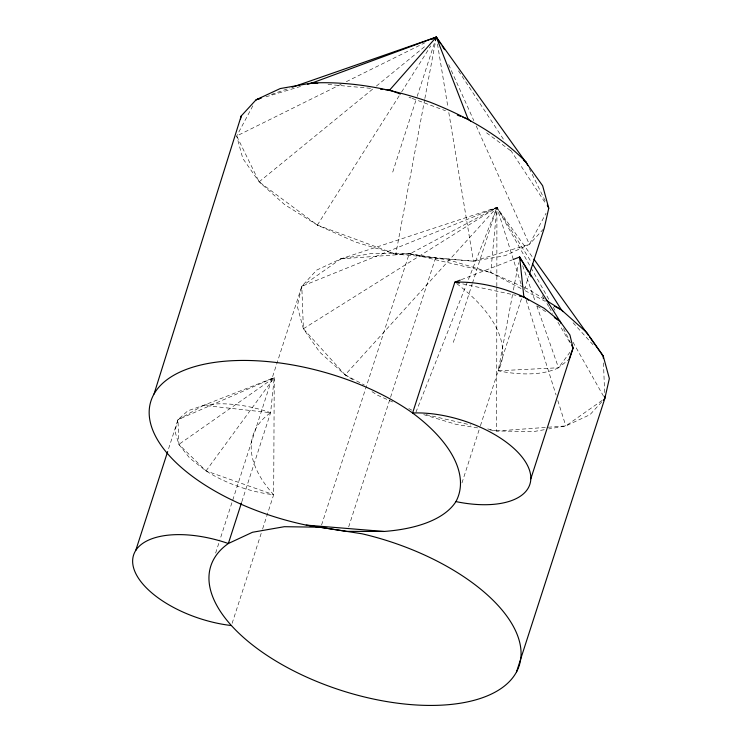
<?xml version="1.0" encoding="UTF-8"?>
<svg xmlns="http://www.w3.org/2000/svg" width="742" height="742" viewBox="0 0 742 742"><rect width="100%" height="100%" fill="white"/><g stroke="black" fill="none" stroke-linecap="round" stroke-linejoin="round"><path stroke-width="0.56" stroke-dasharray="3.71 2.78" d="M544.22 429.72L533.99 431.51L496.667 430.991L496.825 287.349M496.825 286.189L496.917 207.417L340.81 258.865L316.648 270.116L301.799 286.301L220.244 538.803M262.659 528.814L273.668 494.738L274.252 377.595L203.577 405.364L187.819 410.818L177.969 419.694L168.026 450.468M521.051 288.545L490.731 272.509L496.917 207.417L301.799 286.301L297.282 306.298L303.395 328.762L319.719 352.153L345.151 374.886L353.841 380.312M241.836 501.74L270.598 412.7L274.252 377.595L177.969 419.694L174.899 431.223L178.896 444.384L189.581 458.009L206.035 470.91A82.993 40.105 17.9 0 0 273.668 494.738A162.044 78.309 17.9 0 1 270.598 412.7L203.577 405.364L177.969 419.694L178.896 444.384L206.035 470.91L273.668 494.738M543.459 229.055L529.389 244.378L505.228 255.638L473.405 261.193L395.801 254.126L424.656 99.595M424.869 98.463L436.12 38.241M512.546 294.565L498.188 370.787L558.522 367.763L569.142 359.267M513.408 290.02L518.547 262.714M215.625 553.096L219.892 539.907M232.125 623.354L262.306 529.918M392.722 172.098L416.828 97.462M417.19 96.367L435.971 38.194M321.583 525.002L409.167 253.81L434.747 257.966L473.405 261.193L529.389 244.378L546.066 213.223M348.666 526.968L435.545 257.984M453.316 342.405L472.107 284.242M472.459 283.138L496.917 207.417L533.257 258.216M461.969 482.912L480.074 426.845M480.436 425.75L521.923 297.301M524.399 289.621L528.647 276.46M415.9 412.302L496.917 207.417L531.346 262.093M252.837 105.837L236.689 135.99L242.801 158.445L259.134 181.846L284.566 204.569L317.372 225.086L355.307 241.985L395.801 254.126L409.167 253.81M341.162 84.236L236.689 135.99L259.134 181.846L317.372 225.086L399.15 95.848M401.635 91.925L430.75 45.911M206.035 470.91L274.252 377.595L178.896 444.384M456.766 283.648A162.044 78.309 17.9 0 1 498.188 370.787A82.993 40.105 17.9 0 0 558.522 367.763L570.422 351.606M523.398 287.071L490.731 272.509L450.246 260.368L409.964 253.82L372.642 253.31L340.81 258.865L301.799 286.301L303.395 328.762L345.151 374.886L496.917 207.417L530.428 266.758M601.697 401.923L589.983 414.695L565.821 425.945L548.765 428.922M259.134 181.846L372.79 89.003M376.37 86.081L425.593 45.874M489.952 429.906L496.667 430.991L565.821 425.945L602.04 400.476M303.395 328.762L496.917 207.417L521.274 284.678M340.81 258.865L409.964 253.82L496.917 207.417M346.338 81.676L424.953 42.739M461.311 279.678L512.063 259.969M271.359 94.484L289.927 88.02M265.942 96.84L301.067 86.295M328.029 84.449L371.39 88.391M477.644 427.902L456.386 424.443L423.561 414.602M462.758 283.898L515.959 295.297M409.964 253.82L490.731 272.509M425.991 414.639L470.864 425.027M487.689 428.913L496.667 430.991M408.99 97.221L411.142 98.018M412.218 98.408L445.525 110.743M317.372 225.086L395.801 254.126M524.455 287.534L528.675 289.417L544.109 299.072M392.713 401.969L377.956 395.403L371.204 391.173M525.095 290.688L545.305 301.373M345.151 374.886L364.359 385.042M408.823 408.564L411.856 410.168M537.199 305.964L547.652 313.022M486.567 132.827L510.607 150.672M573.074 322.742L594.732 346.653M458.556 70.935L504.291 140.535M510.644 150.199L545.583 203.364M542.272 295.594L544.6 299.555M546.928 303.515L548.663 306.474M549.247 307.466L552.734 313.402M557.965 322.297L570.162 343.073M530.994 267.76L549.739 300.955M553.142 306.984L555.981 312.02M573.019 342.192L603.691 396.506M529.315 168.462L545.268 201.063M563.53 328.53L570.552 342.887M448.669 64.6L473.841 120.649M476.216 125.936L529.389 244.378M522.674 265.71L535.26 301.54M536.781 305.88L558.522 367.763M526.152 300.12L556.073 395.041M557.817 400.559L565.821 425.945M437.465 43.963L448.057 107.989M448.808 112.561L473.405 261.193M603.496 362.94L604.656 393.928M203.577 405.364A82.993 40.105 17.9 0 1 270.598 412.7"/><path stroke-width="1.11" d="M240.464 119.314L241.215 115.984L256.064 99.808L280.226 88.558L312.048 82.993L436.324 37.1L542.643 185.741L548.755 208.196L544.238 228.202L529.361 274.271M154.03 394.039L241.215 115.984M135.721 550.499L167.673 451.572M241.484 502.844L228.35 543.515A162.044 78.309 17.9 0 0 314.534 680.544A162.044 78.309 17.9 0 0 519.205 665.602A162.044 78.309 17.9 0 0 361.938 533.767L306.242 525.113A159.79 76.417 15.9 0 1 160.309 385.608A159.79 76.417 15.9 0 1 412.58 413.006A82.993 40.105 17.9 0 1 527.683 465.809A82.993 40.105 17.9 0 1 455.931 501.592A159.595 70.657 14 0 1 383.92 531.467L346.449 531.365L306.242 525.113L383.92 531.467M530.818 478.831L573.065 348.017L569.93 334.994L560.015 321.351L519.623 257.029L513.139 259.542M516.525 671.909L604.823 398.519L609.349 378.513L603.237 356.049L586.903 332.657L561.471 309.933L546.038 300.278M569.142 359.267L573.065 348.017L571.563 344.937M385.089 89.643L389.652 90.06L436.324 37.1L440.776 43.871M603.265 400.216L604.823 398.519L604.739 396.219M434.534 38.565L436.324 37.1L437.279 39.215M432.187 39.15L436.324 37.1L468.081 119.1L470.855 121.159M460.235 280.105L454.837 282.201L412.58 413.006A162.044 78.309 17.9 0 1 455.931 501.592M261.527 97.907L256.064 99.808L259.357 98.816M292.116 87.268L436.324 37.1M307.661 84.31L312.048 82.993C352.339 81.11 392.221 88.975 430.147 102.201C465.568 116.188 499.579 134.794 526.319 162.34L527.812 165.401M321.657 527.219L284.334 526.699L252.503 532.264L228.35 543.515A82.993 40.105 17.9 0 0 132.651 562.028A82.993 40.105 17.9 0 0 231.421 625.552M312.048 82.993L317.752 83.512M380.525 89.225L382.807 89.43M459.363 283.166L454.837 282.201A82.993 40.105 17.9 0 1 523.88 296.995L544.201 308.301L560.015 321.351L561.026 323.41M519.354 296.021L523.88 296.995L528.638 300.195M389.652 90.06L400.402 94.039M457.341 115.121L460.559 116.318M462.711 117.115L468.081 119.1M554.404 306.186L561.471 309.933L563.02 311.64M554.311 317.511L560.015 321.351M523.546 160.281L526.319 162.34M601.688 354.342L603.237 356.049L603.32 358.349M533.925 259.153L588.434 335.356M589.779 337.239L603.237 356.049M442.047 45.8L444.588 49.668M532.58 264.041L561.471 309.933M523.88 296.995L519.623 257.029L528.332 271.86M530.076 274.828L531.235 276.812M547.262 205.144L548.755 208.196M519.623 257.029L520.763 260.284"/></g></svg>
